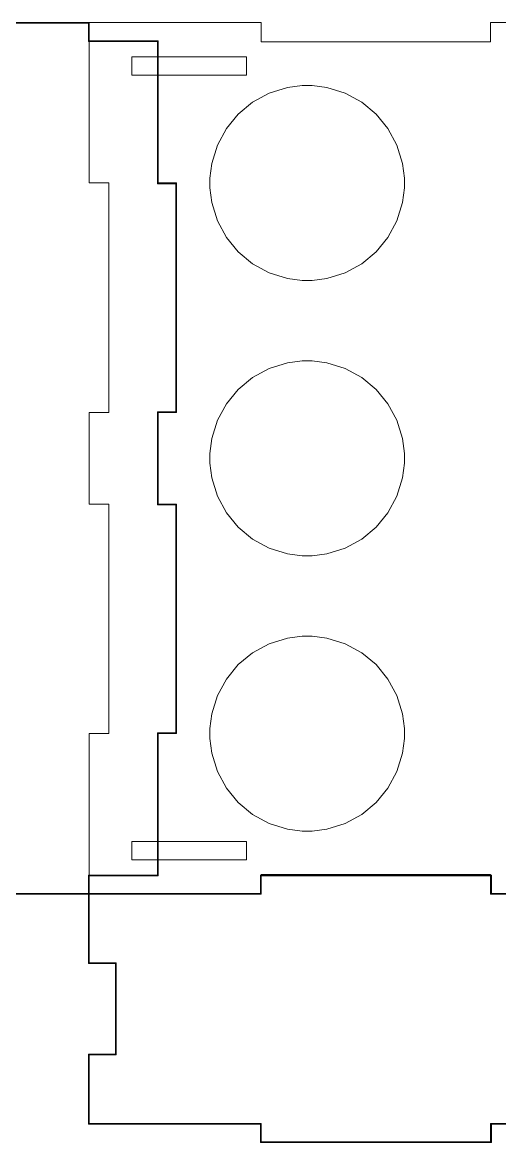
# Model space of a CAD drawing. Header units: millimetres. Extents: x -1378 to 3334, y -1176 to 661.
# Drawn here: x 340.7 to 496.7, y -17.4 to 348.9 of the extents above; entities that cross this region are included whole.
import ezdxf

# ---------------------------------------------------------------- set-up
doc = ezdxf.new("R2010")
doc.units = ezdxf.units.MM
doc.header["$MEASUREMENT"] = 0
doc.layers.add('Layer 1', color=7, linetype='Continuous')

msp = doc.modelspace()

# ---------------------------------------------------------------- linework, layer by layer
at = {"layer": 'Layer 1', "color": 153, "lineweight": 9}
for points in [[(362.5408, 348.8687), (362.5408, 348.8687), (332.5408, 348.8687), (332.5408, 348.8687)], [(362.5408, 348.8687), (362.5408, 348.8687), (332.5408, 348.8687), (332.5408, 348.8687)], [(362.3208, 348.6387), (362.3208, 348.6387), (332.7708, 348.6387), (332.7708, 348.6387)], [(362.3208, 342.6387), (362.3208, 342.6387), (362.3208, 348.6387), (362.3208, 348.6387)], [(362.5408, 296.3687), (362.5408, 296.3687), (362.5408, 348.8687), (362.5408, 348.8687)], [(362.5408, 348.8687), (362.5408, 348.8687), (418.7908, 348.8687), (418.7908, 348.8687)], [(362.5408, 296.3687), (362.5408, 296.3687), (362.5408, 348.8687), (362.5408, 348.8687)], [(362.5408, 348.8687), (362.5408, 348.8687), (418.7908, 348.8687), (418.7908, 348.8687)], [(362.5408, 342.8687), (362.5408, 342.8687), (362.5408, 348.8687), (362.5408, 348.8687)], [(362.5408, 342.8687), (362.5408, 342.8687), (362.5408, 348.8687), (362.5408, 348.8687)], [(418.7908, 348.8687), (418.7908, 348.8687), (418.7908, 342.4887), (418.7908, 342.4887)], [(418.7908, 348.8687), (418.7908, 348.8687), (418.7908, 342.4887), (418.7908, 342.4887)], [(493.7908, 342.4887), (493.7908, 342.4887), (493.7908, 348.8687), (493.7908, 348.8687)], [(493.7908, 348.8687), (493.7908, 348.8687), (666.3008, 348.8687), (666.3008, 348.8687)], [(493.7908, 342.4887), (493.7908, 342.4887), (493.7908, 348.8687), (493.7908, 348.8687)], [(493.7908, 348.8687), (493.7908, 348.8687), (666.3008, 348.8687), (666.3008, 348.8687)], [(384.8208, 342.6387), (384.8208, 342.6387), (362.3208, 342.6387), (362.3208, 342.6387)], [(385.0408, 342.8687), (385.0408, 342.8687), (362.5408, 342.8687), (362.5408, 342.8687)], [(385.0408, 342.8687), (385.0408, 342.8687), (362.5408, 342.8687), (362.5408, 342.8687)], [(384.8208, 296.1387), (384.8208, 296.1387), (384.8208, 342.6387), (384.8208, 342.6387)], [(385.0408, 296.3687), (385.0408, 296.3687), (385.0408, 342.8687), (385.0408, 342.8687)], [(385.0408, 296.3687), (385.0408, 296.3687), (385.0408, 342.8687), (385.0408, 342.8687)], [(418.7908, 342.4887), (418.7908, 342.4887), (493.7908, 342.4887), (493.7908, 342.4887)], [(418.7908, 342.4887), (418.7908, 342.4887), (493.7908, 342.4887), (493.7908, 342.4887)], [(376.4208, 337.6187), (376.4208, 337.6187), (413.9208, 337.6187), (413.9208, 337.6187)], [(376.4208, 331.6187), (376.4208, 331.6187), (376.4208, 337.6187), (376.4208, 337.6187)], [(376.4208, 337.6187), (376.4208, 337.6187), (413.9208, 337.6187), (413.9208, 337.6187)], [(376.4208, 331.6187), (376.4208, 331.6187), (376.4208, 337.6187), (376.4208, 337.6187)], [(413.9208, 337.6187), (413.9208, 337.6187), (413.9208, 331.6187), (413.9208, 331.6187)], [(413.9208, 337.6187), (413.9208, 337.6187), (413.9208, 331.6187), (413.9208, 331.6187)], [(413.9208, 331.6187), (413.9208, 331.6187), (376.4208, 331.6187), (376.4208, 331.6187)], [(413.9208, 331.6187), (413.9208, 331.6187), (376.4208, 331.6187), (376.4208, 331.6187)], [(421.3908, 325.7387), (421.3908, 325.7387), (427.3708, 327.5987), (427.3708, 327.5987)], [(421.3908, 325.7387), (421.3908, 325.7387), (427.3708, 327.5987), (427.3708, 327.5987)], [(427.3708, 327.5987), (427.3708, 327.5987), (432.1908, 328.2387), (432.1908, 328.2387)], [(427.3708, 327.5987), (427.3708, 327.5987), (432.1908, 328.2387), (432.1908, 328.2387)], [(432.1908, 328.2387), (432.1908, 328.2387), (433.7908, 328.2387), (433.7908, 328.2387)], [(432.1908, 328.2387), (432.1908, 328.2387), (433.7908, 328.2387), (433.7908, 328.2387)], [(433.7908, 328.2387), (433.7908, 328.2387), (435.4008, 328.2387), (435.4008, 328.2387)], [(433.7908, 328.2387), (433.7908, 328.2387), (435.4008, 328.2387), (435.4008, 328.2387)], [(435.4008, 328.2387), (435.4008, 328.2387), (440.2208, 327.5987), (440.2208, 327.5987)], [(435.4008, 328.2387), (435.4008, 328.2387), (440.2208, 327.5987), (440.2208, 327.5987)], [(440.2208, 327.5987), (440.2208, 327.5987), (446.2008, 325.7387), (446.2008, 325.7387)], [(440.2208, 327.5987), (440.2208, 327.5987), (446.2008, 325.7387), (446.2008, 325.7387)], [(411.2608, 318.9087), (411.2608, 318.9087), (415.9708, 322.7987), (415.9708, 322.7987)], [(411.2608, 318.9087), (411.2608, 318.9087), (415.9708, 322.7987), (415.9708, 322.7987)], [(415.9708, 322.7987), (415.9708, 322.7987), (421.3908, 325.7387), (421.3908, 325.7387)], [(415.9708, 322.7987), (415.9708, 322.7987), (421.3908, 325.7387), (421.3908, 325.7387)], [(446.2008, 325.7387), (446.2008, 325.7387), (451.6208, 322.7987), (451.6208, 322.7987)], [(446.2008, 325.7387), (446.2008, 325.7387), (451.6208, 322.7987), (451.6208, 322.7987)], [(451.6208, 322.7987), (451.6208, 322.7987), (456.3308, 318.9087), (456.3308, 318.9087)], [(451.6208, 322.7987), (451.6208, 322.7987), (456.3308, 318.9087), (456.3308, 318.9087)], [(407.3608, 314.1887), (407.3608, 314.1887), (411.2608, 318.9087), (411.2608, 318.9087)], [(407.3608, 314.1887), (407.3608, 314.1887), (411.2608, 318.9087), (411.2608, 318.9087)], [(456.3308, 318.9087), (456.3308, 318.9087), (460.2208, 314.1887), (460.2208, 314.1887)], [(456.3308, 318.9087), (456.3308, 318.9087), (460.2208, 314.1887), (460.2208, 314.1887)], [(404.4208, 308.7687), (404.4208, 308.7687), (407.3608, 314.1887), (407.3608, 314.1887)], [(404.4208, 308.7687), (404.4208, 308.7687), (407.3608, 314.1887), (407.3608, 314.1887)], [(460.2208, 314.1887), (460.2208, 314.1887), (463.1608, 308.7687), (463.1608, 308.7687)], [(460.2208, 314.1887), (460.2208, 314.1887), (463.1608, 308.7687), (463.1608, 308.7687)], [(402.5708, 302.7887), (402.5708, 302.7887), (404.4208, 308.7687), (404.4208, 308.7687)], [(402.5708, 302.7887), (402.5708, 302.7887), (404.4208, 308.7687), (404.4208, 308.7687)], [(463.1608, 308.7687), (463.1608, 308.7687), (465.0208, 302.7887), (465.0208, 302.7887)], [(463.1608, 308.7687), (463.1608, 308.7687), (465.0208, 302.7887), (465.0208, 302.7887)], [(401.9208, 297.9687), (401.9208, 297.9687), (402.5708, 302.7887), (402.5708, 302.7887)], [(401.9208, 297.9687), (401.9208, 297.9687), (402.5708, 302.7887), (402.5708, 302.7887)], [(465.0208, 302.7887), (465.0208, 302.7887), (465.6708, 297.9687), (465.6708, 297.9687)], [(465.0208, 302.7887), (465.0208, 302.7887), (465.6708, 297.9687), (465.6708, 297.9687)], [(401.9208, 296.3687), (401.9208, 296.3687), (401.9208, 297.9687), (401.9208, 297.9687)], [(401.9208, 296.3687), (401.9208, 296.3687), (401.9208, 297.9687), (401.9208, 297.9687)], [(465.6708, 297.9687), (465.6708, 297.9687), (465.6708, 296.3687), (465.6708, 296.3687)], [(465.6708, 297.9687), (465.6708, 297.9687), (465.6708, 296.3687), (465.6708, 296.3687)], [(368.9208, 296.3687), (368.9208, 296.3687), (362.5408, 296.3687), (362.5408, 296.3687)], [(368.9208, 296.3687), (368.9208, 296.3687), (362.5408, 296.3687), (362.5408, 296.3687)], [(368.9208, 221.3657), (368.9208, 221.3657), (368.9208, 296.3687), (368.9208, 296.3687)], [(368.9208, 221.3657), (368.9208, 221.3657), (368.9208, 296.3687), (368.9208, 296.3687)], [(390.8208, 296.1387), (390.8208, 296.1387), (384.8208, 296.1387), (384.8208, 296.1387)], [(391.0408, 296.3687), (391.0408, 296.3687), (385.0408, 296.3687), (385.0408, 296.3687)], [(391.0408, 296.3687), (391.0408, 296.3687), (385.0408, 296.3687), (385.0408, 296.3687)], [(390.8208, 221.5907), (390.8208, 221.5907), (390.8208, 296.1387), (390.8208, 296.1387)], [(391.0408, 221.3657), (391.0408, 221.3657), (391.0408, 296.3687), (391.0408, 296.3687)], [(391.0408, 221.3657), (391.0408, 221.3657), (391.0408, 296.3687), (391.0408, 296.3687)], [(401.9208, 294.7587), (401.9208, 294.7587), (401.9208, 296.3687), (401.9208, 296.3687)], [(401.9208, 294.7587), (401.9208, 294.7587), (401.9208, 296.3687), (401.9208, 296.3687)], [(402.5708, 289.9387), (402.5708, 289.9387), (401.9208, 294.7587), (401.9208, 294.7587)], [(402.5708, 289.9387), (402.5708, 289.9387), (401.9208, 294.7587), (401.9208, 294.7587)], [(465.6708, 294.7587), (465.6708, 294.7587), (465.0208, 289.9387), (465.0208, 289.9387)], [(465.6708, 294.7587), (465.6708, 294.7587), (465.0208, 289.9387), (465.0208, 289.9387)], [(465.6708, 296.3687), (465.6708, 296.3687), (465.6708, 294.7587), (465.6708, 294.7587)], [(465.6708, 296.3687), (465.6708, 296.3687), (465.6708, 294.7587), (465.6708, 294.7587)], [(404.4208, 283.9587), (404.4208, 283.9587), (402.5708, 289.9387), (402.5708, 289.9387)], [(404.4208, 283.9587), (404.4208, 283.9587), (402.5708, 289.9387), (402.5708, 289.9387)], [(465.0208, 289.9387), (465.0208, 289.9387), (463.1608, 283.9587), (463.1608, 283.9587)], [(465.0208, 289.9387), (465.0208, 289.9387), (463.1608, 283.9587), (463.1608, 283.9587)], [(407.3608, 278.5387), (407.3608, 278.5387), (404.4208, 283.9587), (404.4208, 283.9587)], [(407.3608, 278.5387), (407.3608, 278.5387), (404.4208, 283.9587), (404.4208, 283.9587)], [(463.1608, 283.9587), (463.1608, 283.9587), (460.2208, 278.5387), (460.2208, 278.5387)], [(463.1608, 283.9587), (463.1608, 283.9587), (460.2208, 278.5387), (460.2208, 278.5387)], [(411.2608, 273.8287), (411.2608, 273.8287), (407.3608, 278.5387), (407.3608, 278.5387)], [(411.2608, 273.8287), (411.2608, 273.8287), (407.3608, 278.5387), (407.3608, 278.5387)], [(460.2208, 278.5387), (460.2208, 278.5387), (456.3308, 273.8287), (456.3308, 273.8287)], [(460.2208, 278.5387), (460.2208, 278.5387), (456.3308, 273.8287), (456.3308, 273.8287)], [(415.9708, 269.9387), (415.9708, 269.9387), (411.2608, 273.8287), (411.2608, 273.8287)], [(415.9708, 269.9387), (415.9708, 269.9387), (411.2608, 273.8287), (411.2608, 273.8287)], [(456.3308, 273.8287), (456.3308, 273.8287), (451.6208, 269.9387), (451.6208, 269.9387)], [(456.3308, 273.8287), (456.3308, 273.8287), (451.6208, 269.9387), (451.6208, 269.9387)], [(421.3908, 266.9987), (421.3908, 266.9987), (415.9708, 269.9387), (415.9708, 269.9387)], [(421.3908, 266.9987), (421.3908, 266.9987), (415.9708, 269.9387), (415.9708, 269.9387)], [(451.6208, 269.9387), (451.6208, 269.9387), (446.2008, 266.9987), (446.2008, 266.9987)], [(451.6208, 269.9387), (451.6208, 269.9387), (446.2008, 266.9987), (446.2008, 266.9987)], [(427.3708, 265.1387), (427.3708, 265.1387), (421.3908, 266.9987), (421.3908, 266.9987)], [(427.3708, 265.1387), (427.3708, 265.1387), (421.3908, 266.9987), (421.3908, 266.9987)], [(432.1908, 264.4887), (432.1908, 264.4887), (427.3708, 265.1387), (427.3708, 265.1387)], [(432.1908, 264.4887), (432.1908, 264.4887), (427.3708, 265.1387), (427.3708, 265.1387)], [(433.7908, 264.4887), (433.7908, 264.4887), (432.1908, 264.4887), (432.1908, 264.4887)], [(433.7908, 264.4887), (433.7908, 264.4887), (432.1908, 264.4887), (432.1908, 264.4887)], [(435.4008, 264.4887), (435.4008, 264.4887), (433.7908, 264.4887), (433.7908, 264.4887)], [(435.4008, 264.4887), (435.4008, 264.4887), (433.7908, 264.4887), (433.7908, 264.4887)], [(440.2208, 265.1387), (440.2208, 265.1387), (435.4008, 264.4887), (435.4008, 264.4887)], [(440.2208, 265.1387), (440.2208, 265.1387), (435.4008, 264.4887), (435.4008, 264.4887)], [(446.2008, 266.9987), (446.2008, 266.9987), (440.2208, 265.1387), (440.2208, 265.1387)], [(446.2008, 266.9987), (446.2008, 266.9987), (440.2208, 265.1387), (440.2208, 265.1387)], [(427.3708, 237.5887), (427.3708, 237.5887), (432.1908, 238.2387), (432.1908, 238.2387)], [(427.3708, 237.5887), (427.3708, 237.5887), (432.1908, 238.2387), (432.1908, 238.2387)], [(432.1908, 238.2387), (432.1908, 238.2387), (433.7908, 238.2387), (433.7908, 238.2387)], [(432.1908, 238.2387), (432.1908, 238.2387), (433.7908, 238.2387), (433.7908, 238.2387)], [(433.7908, 238.2387), (433.7908, 238.2387), (435.4008, 238.2387), (435.4008, 238.2387)], [(433.7908, 238.2387), (433.7908, 238.2387), (435.4008, 238.2387), (435.4008, 238.2387)], [(435.4008, 238.2387), (435.4008, 238.2387), (440.2208, 237.5887), (440.2208, 237.5887)], [(435.4008, 238.2387), (435.4008, 238.2387), (440.2208, 237.5887), (440.2208, 237.5887)], [(415.9708, 232.7987), (415.9708, 232.7987), (421.3908, 235.7387), (421.3908, 235.7387)], [(415.9708, 232.7987), (415.9708, 232.7987), (421.3908, 235.7387), (421.3908, 235.7387)], [(421.3908, 235.7387), (421.3908, 235.7387), (427.3708, 237.5887), (427.3708, 237.5887)], [(421.3908, 235.7387), (421.3908, 235.7387), (427.3708, 237.5887), (427.3708, 237.5887)], [(440.2208, 237.5887), (440.2208, 237.5887), (446.2008, 235.7387), (446.2008, 235.7387)], [(440.2208, 237.5887), (440.2208, 237.5887), (446.2008, 235.7387), (446.2008, 235.7387)], [(446.2008, 235.7387), (446.2008, 235.7387), (451.6208, 232.7987), (451.6208, 232.7987)], [(446.2008, 235.7387), (446.2008, 235.7387), (451.6208, 232.7987), (451.6208, 232.7987)], [(411.2608, 228.9047), (411.2608, 228.9047), (415.9708, 232.7987), (415.9708, 232.7987)], [(411.2608, 228.9047), (411.2608, 228.9047), (415.9708, 232.7987), (415.9708, 232.7987)], [(451.6208, 232.7987), (451.6208, 232.7987), (456.3308, 228.9047), (456.3308, 228.9047)], [(451.6208, 232.7987), (451.6208, 232.7987), (456.3308, 228.9047), (456.3308, 228.9047)], [(407.3608, 224.1877), (407.3608, 224.1877), (411.2608, 228.9047), (411.2608, 228.9047)], [(407.3608, 224.1877), (407.3608, 224.1877), (411.2608, 228.9047), (411.2608, 228.9047)], [(456.3308, 228.9047), (456.3308, 228.9047), (460.2208, 224.1877), (460.2208, 224.1877)], [(456.3308, 228.9047), (456.3308, 228.9047), (460.2208, 224.1877), (460.2208, 224.1877)], [(404.4208, 218.7727), (404.4208, 218.7727), (407.3608, 224.1877), (407.3608, 224.1877)], [(404.4208, 218.7727), (404.4208, 218.7727), (407.3608, 224.1877), (407.3608, 224.1877)], [(460.2208, 224.1877), (460.2208, 224.1877), (463.1608, 218.7727), (463.1608, 218.7727)], [(460.2208, 224.1877), (460.2208, 224.1877), (463.1608, 218.7727), (463.1608, 218.7727)], [(362.5408, 191.3647), (362.5408, 191.3647), (362.5408, 221.3657), (362.5408, 221.3657)], [(362.5408, 221.3657), (362.5408, 221.3657), (368.9208, 221.3657), (368.9208, 221.3657)], [(362.5408, 191.3647), (362.5408, 191.3647), (362.5408, 221.3657), (362.5408, 221.3657)], [(362.5408, 221.3657), (362.5408, 221.3657), (368.9208, 221.3657), (368.9208, 221.3657)], [(384.8208, 191.1397), (384.8208, 191.1397), (384.8208, 221.5907), (384.8208, 221.5907)], [(384.8208, 221.5907), (384.8208, 221.5907), (390.8208, 221.5907), (390.8208, 221.5907)], [(385.0408, 191.3647), (385.0408, 191.3647), (385.0408, 221.3657), (385.0408, 221.3657)], [(385.0408, 221.3657), (385.0408, 221.3657), (391.0408, 221.3657), (391.0408, 221.3657)], [(385.0408, 191.3647), (385.0408, 191.3647), (385.0408, 221.3657), (385.0408, 221.3657)], [(385.0408, 221.3657), (385.0408, 221.3657), (391.0408, 221.3657), (391.0408, 221.3657)], [(402.5708, 212.7897), (402.5708, 212.7897), (404.4208, 218.7727), (404.4208, 218.7727)], [(402.5708, 212.7897), (402.5708, 212.7897), (404.4208, 218.7727), (404.4208, 218.7727)], [(463.1608, 218.7727), (463.1608, 218.7727), (465.0208, 212.7897), (465.0208, 212.7897)], [(463.1608, 218.7727), (463.1608, 218.7727), (465.0208, 212.7897), (465.0208, 212.7897)], [(401.9208, 207.9737), (401.9208, 207.9737), (402.5708, 212.7897), (402.5708, 212.7897)], [(401.9208, 207.9737), (401.9208, 207.9737), (402.5708, 212.7897), (402.5708, 212.7897)], [(465.0208, 212.7897), (465.0208, 212.7897), (465.6708, 207.9737), (465.6708, 207.9737)], [(465.0208, 212.7897), (465.0208, 212.7897), (465.6708, 207.9737), (465.6708, 207.9737)], [(401.9208, 206.3657), (401.9208, 206.3657), (401.9208, 207.9737), (401.9208, 207.9737)], [(401.9208, 206.3657), (401.9208, 206.3657), (401.9208, 207.9737), (401.9208, 207.9737)], [(401.9208, 204.7597), (401.9208, 204.7597), (401.9208, 206.3657), (401.9208, 206.3657)], [(401.9208, 204.7597), (401.9208, 204.7597), (401.9208, 206.3657), (401.9208, 206.3657)], [(465.6708, 207.9737), (465.6708, 207.9737), (465.6708, 206.3657), (465.6708, 206.3657)], [(465.6708, 207.9737), (465.6708, 207.9737), (465.6708, 206.3657), (465.6708, 206.3657)], [(465.6708, 206.3657), (465.6708, 206.3657), (465.6708, 204.7597), (465.6708, 204.7597)], [(465.6708, 206.3657), (465.6708, 206.3657), (465.6708, 204.7597), (465.6708, 204.7597)], [(402.5708, 199.9447), (402.5708, 199.9447), (401.9208, 204.7597), (401.9208, 204.7597)], [(402.5708, 199.9447), (402.5708, 199.9447), (401.9208, 204.7597), (401.9208, 204.7597)], [(465.6708, 204.7597), (465.6708, 204.7597), (465.0208, 199.9447), (465.0208, 199.9447)], [(465.6708, 204.7597), (465.6708, 204.7597), (465.0208, 199.9447), (465.0208, 199.9447)], [(404.4208, 193.9577), (404.4208, 193.9577), (402.5708, 199.9447), (402.5708, 199.9447)], [(404.4208, 193.9577), (404.4208, 193.9577), (402.5708, 199.9447), (402.5708, 199.9447)], [(465.0208, 199.9447), (465.0208, 199.9447), (463.1608, 193.9577), (463.1608, 193.9577)], [(465.0208, 199.9447), (465.0208, 199.9447), (463.1608, 193.9577), (463.1608, 193.9577)], [(368.9208, 191.3647), (368.9208, 191.3647), (362.5408, 191.3647), (362.5408, 191.3647)], [(368.9208, 191.3647), (368.9208, 191.3647), (362.5408, 191.3647), (362.5408, 191.3647)], [(368.9208, 116.3647), (368.9208, 116.3647), (368.9208, 191.3647), (368.9208, 191.3647)], [(368.9208, 116.3647), (368.9208, 116.3647), (368.9208, 191.3647), (368.9208, 191.3647)], [(390.8208, 191.1397), (390.8208, 191.1397), (384.8208, 191.1397), (384.8208, 191.1397)], [(391.0408, 191.3647), (391.0408, 191.3647), (385.0408, 191.3647), (385.0408, 191.3647)], [(391.0408, 191.3647), (391.0408, 191.3647), (385.0408, 191.3647), (385.0408, 191.3647)], [(390.8208, 116.5907), (390.8208, 116.5907), (390.8208, 191.1397), (390.8208, 191.1397)], [(391.0408, 116.3647), (391.0408, 116.3647), (391.0408, 191.3647), (391.0408, 191.3647)], [(391.0408, 116.3647), (391.0408, 116.3647), (391.0408, 191.3647), (391.0408, 191.3647)], [(407.3608, 188.5467), (407.3608, 188.5467), (404.4208, 193.9577), (404.4208, 193.9577)], [(407.3608, 188.5467), (407.3608, 188.5467), (404.4208, 193.9577), (404.4208, 193.9577)], [(463.1608, 193.9577), (463.1608, 193.9577), (460.2208, 188.5467), (460.2208, 188.5467)], [(463.1608, 193.9577), (463.1608, 193.9577), (460.2208, 188.5467), (460.2208, 188.5467)], [(411.2608, 183.8267), (411.2608, 183.8267), (407.3608, 188.5467), (407.3608, 188.5467)], [(411.2608, 183.8267), (411.2608, 183.8267), (407.3608, 188.5467), (407.3608, 188.5467)], [(460.2208, 188.5467), (460.2208, 188.5467), (456.3308, 183.8267), (456.3308, 183.8267)], [(460.2208, 188.5467), (460.2208, 188.5467), (456.3308, 183.8267), (456.3308, 183.8267)], [(415.9708, 179.9347), (415.9708, 179.9347), (411.2608, 183.8267), (411.2608, 183.8267)], [(415.9708, 179.9347), (415.9708, 179.9347), (411.2608, 183.8267), (411.2608, 183.8267)], [(456.3308, 183.8267), (456.3308, 183.8267), (451.6208, 179.9347), (451.6208, 179.9347)], [(456.3308, 183.8267), (456.3308, 183.8267), (451.6208, 179.9347), (451.6208, 179.9347)], [(421.3908, 176.9967), (421.3908, 176.9967), (415.9708, 179.9347), (415.9708, 179.9347)], [(421.3908, 176.9967), (421.3908, 176.9967), (415.9708, 179.9347), (415.9708, 179.9347)], [(451.6208, 179.9347), (451.6208, 179.9347), (446.2008, 176.9967), (446.2008, 176.9967)], [(451.6208, 179.9347), (451.6208, 179.9347), (446.2008, 176.9967), (446.2008, 176.9967)], [(427.3708, 175.1377), (427.3708, 175.1377), (421.3908, 176.9967), (421.3908, 176.9967)], [(427.3708, 175.1377), (427.3708, 175.1377), (421.3908, 176.9967), (421.3908, 176.9967)], [(446.2008, 176.9967), (446.2008, 176.9967), (440.2208, 175.1377), (440.2208, 175.1377)], [(446.2008, 176.9967), (446.2008, 176.9967), (440.2208, 175.1377), (440.2208, 175.1377)], [(432.1908, 174.4917), (432.1908, 174.4917), (427.3708, 175.1377), (427.3708, 175.1377)], [(432.1908, 174.4917), (432.1908, 174.4917), (427.3708, 175.1377), (427.3708, 175.1377)], [(433.7908, 174.4917), (433.7908, 174.4917), (432.1908, 174.4917), (432.1908, 174.4917)], [(433.7908, 174.4917), (433.7908, 174.4917), (432.1908, 174.4917), (432.1908, 174.4917)], [(435.4008, 174.4917), (435.4008, 174.4917), (433.7908, 174.4917), (433.7908, 174.4917)], [(435.4008, 174.4917), (435.4008, 174.4917), (433.7908, 174.4917), (433.7908, 174.4917)], [(440.2208, 175.1377), (440.2208, 175.1377), (435.4008, 174.4917), (435.4008, 174.4917)], [(440.2208, 175.1377), (440.2208, 175.1377), (435.4008, 174.4917), (435.4008, 174.4917)], [(421.3908, 145.7367), (421.3908, 145.7367), (427.3708, 147.5957), (427.3708, 147.5957)], [(421.3908, 145.7367), (421.3908, 145.7367), (427.3708, 147.5957), (427.3708, 147.5957)], [(427.3708, 147.5957), (427.3708, 147.5957), (432.1908, 148.2417), (432.1908, 148.2417)], [(427.3708, 147.5957), (427.3708, 147.5957), (432.1908, 148.2417), (432.1908, 148.2417)], [(432.1908, 148.2417), (432.1908, 148.2417), (433.7908, 148.2417), (433.7908, 148.2417)], [(432.1908, 148.2417), (432.1908, 148.2417), (433.7908, 148.2417), (433.7908, 148.2417)], [(433.7908, 148.2417), (433.7908, 148.2417), (435.4008, 148.2417), (435.4008, 148.2417)], [(433.7908, 148.2417), (433.7908, 148.2417), (435.4008, 148.2417), (435.4008, 148.2417)], [(435.4008, 148.2417), (435.4008, 148.2417), (440.2208, 147.5957), (440.2208, 147.5957)], [(435.4008, 148.2417), (435.4008, 148.2417), (440.2208, 147.5957), (440.2208, 147.5957)], [(440.2208, 147.5957), (440.2208, 147.5957), (446.2008, 145.7367), (446.2008, 145.7367)], [(440.2208, 147.5957), (440.2208, 147.5957), (446.2008, 145.7367), (446.2008, 145.7367)], [(415.9708, 142.7987), (415.9708, 142.7987), (421.3908, 145.7367), (421.3908, 145.7367)], [(415.9708, 142.7987), (415.9708, 142.7987), (421.3908, 145.7367), (421.3908, 145.7367)], [(446.2008, 145.7367), (446.2008, 145.7367), (451.6208, 142.7987), (451.6208, 142.7987)], [(446.2008, 145.7367), (446.2008, 145.7367), (451.6208, 142.7987), (451.6208, 142.7987)], [(411.2608, 138.9067), (411.2608, 138.9067), (415.9708, 142.7987), (415.9708, 142.7987)], [(411.2608, 138.9067), (411.2608, 138.9067), (415.9708, 142.7987), (415.9708, 142.7987)], [(451.6208, 142.7987), (451.6208, 142.7987), (456.3308, 138.9067), (456.3308, 138.9067)], [(451.6208, 142.7987), (451.6208, 142.7987), (456.3308, 138.9067), (456.3308, 138.9067)], [(407.3608, 134.1867), (407.3608, 134.1867), (411.2608, 138.9067), (411.2608, 138.9067)], [(407.3608, 134.1867), (407.3608, 134.1867), (411.2608, 138.9067), (411.2608, 138.9067)], [(456.3308, 138.9067), (456.3308, 138.9067), (460.2208, 134.1867), (460.2208, 134.1867)], [(456.3308, 138.9067), (456.3308, 138.9067), (460.2208, 134.1867), (460.2208, 134.1867)], [(404.4208, 128.7717), (404.4208, 128.7717), (407.3608, 134.1867), (407.3608, 134.1867)], [(404.4208, 128.7717), (404.4208, 128.7717), (407.3608, 134.1867), (407.3608, 134.1867)], [(460.2208, 134.1867), (460.2208, 134.1867), (463.1608, 128.7717), (463.1608, 128.7717)], [(460.2208, 134.1867), (460.2208, 134.1867), (463.1608, 128.7717), (463.1608, 128.7717)], [(402.5708, 122.7887), (402.5708, 122.7887), (404.4208, 128.7717), (404.4208, 128.7717)], [(402.5708, 122.7887), (402.5708, 122.7887), (404.4208, 128.7717), (404.4208, 128.7717)], [(463.1608, 128.7717), (463.1608, 128.7717), (465.0208, 122.7887), (465.0208, 122.7887)], [(463.1608, 128.7717), (463.1608, 128.7717), (465.0208, 122.7887), (465.0208, 122.7887)], [(401.9208, 117.9737), (401.9208, 117.9737), (402.5708, 122.7887), (402.5708, 122.7887)], [(401.9208, 117.9737), (401.9208, 117.9737), (402.5708, 122.7887), (402.5708, 122.7887)], [(465.0208, 122.7887), (465.0208, 122.7887), (465.6708, 117.9737), (465.6708, 117.9737)], [(465.0208, 122.7887), (465.0208, 122.7887), (465.6708, 117.9737), (465.6708, 117.9737)], [(401.9208, 116.3647), (401.9208, 116.3647), (401.9208, 117.9737), (401.9208, 117.9737)], [(401.9208, 116.3647), (401.9208, 116.3647), (401.9208, 117.9737), (401.9208, 117.9737)], [(465.6708, 117.9737), (465.6708, 117.9737), (465.6708, 116.3647), (465.6708, 116.3647)], [(465.6708, 117.9737), (465.6708, 117.9737), (465.6708, 116.3647), (465.6708, 116.3647)], [(362.5408, 63.8677), (362.5408, 63.8677), (362.5408, 116.3647), (362.5408, 116.3647)], [(362.5408, 116.3647), (362.5408, 116.3647), (368.9208, 116.3647), (368.9208, 116.3647)], [(362.5408, 63.8677), (362.5408, 63.8677), (362.5408, 116.3647), (362.5408, 116.3647)], [(362.5408, 116.3647), (362.5408, 116.3647), (368.9208, 116.3647), (368.9208, 116.3647)], [(384.8208, 70.0907), (384.8208, 70.0907), (384.8208, 116.5907), (384.8208, 116.5907)], [(384.8208, 116.5907), (384.8208, 116.5907), (390.8208, 116.5907), (390.8208, 116.5907)], [(385.0408, 72.6627), (385.0408, 72.6627), (385.0408, 116.3647), (385.0408, 116.3647)], [(385.0408, 116.3647), (385.0408, 116.3647), (391.0408, 116.3647), (391.0408, 116.3647)], [(385.0408, 72.6627), (385.0408, 72.6627), (385.0408, 116.3647), (385.0408, 116.3647)], [(385.0408, 116.3647), (385.0408, 116.3647), (391.0408, 116.3647), (391.0408, 116.3647)], [(401.9208, 114.7597), (401.9208, 114.7597), (401.9208, 116.3647), (401.9208, 116.3647)], [(401.9208, 114.7597), (401.9208, 114.7597), (401.9208, 116.3647), (401.9208, 116.3647)], [(402.5708, 109.9407), (402.5708, 109.9407), (401.9208, 114.7597), (401.9208, 114.7597)], [(402.5708, 109.9407), (402.5708, 109.9407), (401.9208, 114.7597), (401.9208, 114.7597)], [(465.6708, 114.7597), (465.6708, 114.7597), (465.0208, 109.9407), (465.0208, 109.9407)], [(465.6708, 114.7597), (465.6708, 114.7597), (465.0208, 109.9407), (465.0208, 109.9407)], [(465.6708, 116.3647), (465.6708, 116.3647), (465.6708, 114.7597), (465.6708, 114.7597)], [(465.6708, 116.3647), (465.6708, 116.3647), (465.6708, 114.7597), (465.6708, 114.7597)], [(404.4208, 103.9577), (404.4208, 103.9577), (402.5708, 109.9407), (402.5708, 109.9407)], [(404.4208, 103.9577), (404.4208, 103.9577), (402.5708, 109.9407), (402.5708, 109.9407)], [(465.0208, 109.9407), (465.0208, 109.9407), (463.1608, 103.9577), (463.1608, 103.9577)], [(465.0208, 109.9407), (465.0208, 109.9407), (463.1608, 103.9577), (463.1608, 103.9577)], [(407.3608, 98.5457), (407.3608, 98.5457), (404.4208, 103.9577), (404.4208, 103.9577)], [(407.3608, 98.5457), (407.3608, 98.5457), (404.4208, 103.9577), (404.4208, 103.9577)], [(463.1608, 103.9577), (463.1608, 103.9577), (460.2208, 98.5457), (460.2208, 98.5457)], [(463.1608, 103.9577), (463.1608, 103.9577), (460.2208, 98.5457), (460.2208, 98.5457)], [(411.2608, 93.8287), (411.2608, 93.8287), (407.3608, 98.5457), (407.3608, 98.5457)], [(411.2608, 93.8287), (411.2608, 93.8287), (407.3608, 98.5457), (407.3608, 98.5457)], [(460.2208, 98.5457), (460.2208, 98.5457), (456.3308, 93.8287), (456.3308, 93.8287)], [(460.2208, 98.5457), (460.2208, 98.5457), (456.3308, 93.8287), (456.3308, 93.8287)], [(415.9708, 89.9347), (415.9708, 89.9347), (411.2608, 93.8287), (411.2608, 93.8287)], [(415.9708, 89.9347), (415.9708, 89.9347), (411.2608, 93.8287), (411.2608, 93.8287)], [(456.3308, 93.8287), (456.3308, 93.8287), (451.6208, 89.9347), (451.6208, 89.9347)], [(456.3308, 93.8287), (456.3308, 93.8287), (451.6208, 89.9347), (451.6208, 89.9347)], [(421.3908, 86.9957), (421.3908, 86.9957), (415.9708, 89.9347), (415.9708, 89.9347)], [(421.3908, 86.9957), (421.3908, 86.9957), (415.9708, 89.9347), (415.9708, 89.9347)], [(451.6208, 89.9347), (451.6208, 89.9347), (446.2008, 86.9957), (446.2008, 86.9957)], [(451.6208, 89.9347), (451.6208, 89.9347), (446.2008, 86.9957), (446.2008, 86.9957)], [(427.3708, 85.1407), (427.3708, 85.1407), (421.3908, 86.9957), (421.3908, 86.9957)], [(427.3708, 85.1407), (427.3708, 85.1407), (421.3908, 86.9957), (421.3908, 86.9957)], [(432.1908, 84.4907), (432.1908, 84.4907), (427.3708, 85.1407), (427.3708, 85.1407)], [(432.1908, 84.4907), (432.1908, 84.4907), (427.3708, 85.1407), (427.3708, 85.1407)], [(433.7908, 84.4907), (433.7908, 84.4907), (432.1908, 84.4907), (432.1908, 84.4907)], [(433.7908, 84.4907), (433.7908, 84.4907), (432.1908, 84.4907), (432.1908, 84.4907)], [(435.4008, 84.4907), (435.4008, 84.4907), (433.7908, 84.4907), (433.7908, 84.4907)], [(435.4008, 84.4907), (435.4008, 84.4907), (433.7908, 84.4907), (433.7908, 84.4907)], [(440.2208, 85.1407), (440.2208, 85.1407), (435.4008, 84.4907), (435.4008, 84.4907)], [(440.2208, 85.1407), (440.2208, 85.1407), (435.4008, 84.4907), (435.4008, 84.4907)], [(446.2008, 86.9957), (446.2008, 86.9957), (440.2208, 85.1407), (440.2208, 85.1407)], [(446.2008, 86.9957), (446.2008, 86.9957), (440.2208, 85.1407), (440.2208, 85.1407)], [(376.4208, 81.1147), (376.4208, 81.1147), (413.9208, 81.1147), (413.9208, 81.1147)], [(376.4208, 75.1147), (376.4208, 75.1147), (376.4208, 81.1147), (376.4208, 81.1147)], [(376.4208, 81.1147), (376.4208, 81.1147), (413.9208, 81.1147), (413.9208, 81.1147)], [(376.4208, 75.1147), (376.4208, 75.1147), (376.4208, 81.1147), (376.4208, 81.1147)], [(413.9208, 81.1147), (413.9208, 81.1147), (413.9208, 75.1147), (413.9208, 75.1147)], [(413.9208, 81.1147), (413.9208, 81.1147), (413.9208, 75.1147), (413.9208, 75.1147)], [(413.9208, 75.1147), (413.9208, 75.1147), (376.4208, 75.1147), (376.4208, 75.1147)], [(413.9208, 75.1147), (413.9208, 75.1147), (376.4208, 75.1147), (376.4208, 75.1147)], [(362.3208, 64.0897), (362.3208, 64.0897), (362.3208, 70.0907), (362.3208, 70.0907)], [(362.3208, 70.0907), (362.3208, 70.0907), (384.8208, 70.0907), (384.8208, 70.0907)], [(362.5408, 63.8677), (362.5408, 63.8677), (362.5408, 69.8647), (362.5408, 69.8647)], [(362.5408, 69.8647), (362.5408, 69.8647), (385.0408, 69.8647), (385.0408, 69.8647)], [(362.5408, 63.8677), (362.5408, 63.8677), (362.5408, 69.8647), (362.5408, 69.8647)], [(362.5408, 69.8647), (362.5408, 69.8647), (385.0408, 69.8647), (385.0408, 69.8647)], [(385.0408, 69.8647), (385.0408, 69.8647), (385.0408, 72.6627), (385.0408, 72.6627)], [(385.0408, 69.8647), (385.0408, 69.8647), (385.0408, 72.6627), (385.0408, 72.6627)], [(418.5708, 64.0897), (418.5708, 64.0897), (418.5708, 70.0907), (418.5708, 70.0907)], [(418.5708, 70.0907), (418.5708, 70.0907), (494.0208, 70.0907), (494.0208, 70.0907)], [(493.7908, 70.2427), (493.7908, 70.2427), (418.7908, 70.2427), (418.7908, 70.2427)], [(418.7908, 70.2427), (418.7908, 70.2427), (418.7908, 63.8677), (418.7908, 63.8677)], [(493.7908, 70.2427), (493.7908, 70.2427), (418.7908, 70.2427), (418.7908, 70.2427)], [(418.7908, 70.2427), (418.7908, 70.2427), (418.7908, 63.8677), (418.7908, 63.8677)], [(493.7908, 69.8647), (493.7908, 69.8647), (418.7908, 69.8647), (418.7908, 69.8647)], [(418.7908, 69.8647), (418.7908, 69.8647), (418.7908, 63.8677), (418.7908, 63.8677)], [(493.7908, 69.8647), (493.7908, 69.8647), (418.7908, 69.8647), (418.7908, 69.8647)], [(418.7908, 69.8647), (418.7908, 69.8647), (418.7908, 63.8677), (418.7908, 63.8677)], [(493.7908, 63.8677), (493.7908, 63.8677), (493.7908, 70.2427), (493.7908, 70.2427)], [(493.7908, 63.8677), (493.7908, 63.8677), (493.7908, 70.2427), (493.7908, 70.2427)], [(493.7908, 63.8677), (493.7908, 63.8677), (493.7908, 69.8647), (493.7908, 69.8647)], [(493.7908, 63.8677), (493.7908, 63.8677), (493.7908, 69.8647), (493.7908, 69.8647)], [(494.0208, 70.0907), (494.0208, 70.0907), (494.0208, 64.0897), (494.0208, 64.0897)], [(332.5408, 63.8677), (332.5408, 63.8677), (362.5408, 63.8677), (362.5408, 63.8677)], [(332.5408, 63.8677), (332.5408, 63.8677), (362.5408, 63.8677), (362.5408, 63.8677)], [(332.7708, 64.0897), (332.7708, 64.0897), (362.3208, 64.0897), (362.3208, 64.0897)], [(362.3208, 41.1417), (362.3208, 41.1417), (362.3208, 64.0897), (362.3208, 64.0897)], [(362.3208, 64.0897), (362.3208, 64.0897), (418.5708, 64.0897), (418.5708, 64.0897)], [(418.7908, 63.8677), (418.7908, 63.8677), (362.5408, 63.8677), (362.5408, 63.8677)], [(418.7908, 63.8677), (418.7908, 63.8677), (362.5408, 63.8677), (362.5408, 63.8677)], [(418.7908, 63.8677), (418.7908, 63.8677), (362.5408, 63.8677), (362.5408, 63.8677)], [(362.5408, 63.8677), (362.5408, 63.8677), (362.5408, 41.3637), (362.5408, 41.3637)], [(418.7908, 63.8677), (418.7908, 63.8677), (362.5408, 63.8677), (362.5408, 63.8677)], [(362.5408, 63.8677), (362.5408, 63.8677), (362.5408, 41.3637), (362.5408, 41.3637)], [(666.3008, 63.8677), (666.3008, 63.8677), (493.7908, 63.8677), (493.7908, 63.8677)], [(666.3008, 63.8677), (666.3008, 63.8677), (493.7908, 63.8677), (493.7908, 63.8677)], [(666.3008, 63.8677), (666.3008, 63.8677), (493.7908, 63.8677), (493.7908, 63.8677)], [(666.3008, 63.8677), (666.3008, 63.8677), (493.7908, 63.8677), (493.7908, 63.8677)], [(494.0208, 64.0897), (494.0208, 64.0897), (666.0708, 64.0897), (666.0708, 64.0897)], [(371.1208, 41.1417), (371.1208, 41.1417), (362.3208, 41.1417), (362.3208, 41.1417)], [(362.5408, 41.3637), (362.5408, 41.3637), (371.3408, 41.3637), (371.3408, 41.3637)], [(362.5408, 41.3637), (362.5408, 41.3637), (371.3408, 41.3637), (371.3408, 41.3637)], [(371.1208, 11.5897), (371.1208, 11.5897), (371.1208, 41.1417), (371.1208, 41.1417)], [(371.3408, 41.3637), (371.3408, 41.3637), (371.3408, 11.3677), (371.3408, 11.3677)], [(371.3408, 41.3637), (371.3408, 41.3637), (371.3408, 11.3677), (371.3408, 11.3677)], [(362.3208, -11.3583), (362.3208, -11.3583), (362.3208, 11.5897), (362.3208, 11.5897)], [(362.3208, 11.5897), (362.3208, 11.5897), (371.1208, 11.5897), (371.1208, 11.5897)], [(371.3408, 11.3677), (371.3408, 11.3677), (362.5408, 11.3677), (362.5408, 11.3677)], [(362.5408, 11.3677), (362.5408, 11.3677), (362.5408, -11.1323), (362.5408, -11.1323)], [(371.3408, 11.3677), (371.3408, 11.3677), (362.5408, 11.3677), (362.5408, 11.3677)], [(362.5408, 11.3677), (362.5408, 11.3677), (362.5408, -11.1323), (362.5408, -11.1323)], [(418.5708, -11.3583), (418.5708, -11.3583), (362.3208, -11.3583), (362.3208, -11.3583)], [(362.5408, -11.1323), (362.5408, -11.1323), (418.7908, -11.1323), (418.7908, -11.1323)], [(362.5408, -11.1323), (362.5408, -11.1323), (418.7908, -11.1323), (418.7908, -11.1323)], [(418.5708, -17.3593), (418.5708, -17.3593), (418.5708, -11.3583), (418.5708, -11.3583)], [(418.7908, -11.1323), (418.7908, -11.1323), (418.7908, -17.1333), (418.7908, -17.1333)], [(418.7908, -11.1323), (418.7908, -11.1323), (418.7908, -17.1333), (418.7908, -17.1333)], [(493.7908, -17.1333), (493.7908, -17.1333), (493.7908, -11.1323), (493.7908, -11.1323)], [(493.7908, -11.1323), (493.7908, -11.1323), (666.3008, -11.1323), (666.3008, -11.1323)], [(493.7908, -17.1333), (493.7908, -17.1333), (493.7908, -11.1323), (493.7908, -11.1323)], [(493.7908, -11.1323), (493.7908, -11.1323), (666.3008, -11.1323), (666.3008, -11.1323)], [(666.0708, -11.3583), (666.0708, -11.3583), (494.0208, -11.3583), (494.0208, -11.3583)], [(494.0208, -11.3583), (494.0208, -11.3583), (494.0208, -17.3593), (494.0208, -17.3593)], [(494.0208, -17.3593), (494.0208, -17.3593), (418.5708, -17.3593), (418.5708, -17.3593)], [(418.7908, -17.1333), (418.7908, -17.1333), (493.7908, -17.1333), (493.7908, -17.1333)], [(418.7908, -17.1333), (418.7908, -17.1333), (493.7908, -17.1333), (493.7908, -17.1333)]]:
    msp.add_open_spline(points, degree=3, dxfattribs=at)
at = {"layer": 'Layer 1', "color": 222, "lineweight": 9}
for points in [[(362.3208, 348.6387), (362.3208, 348.6387), (332.7708, 348.6387), (332.7708, 348.6387)], [(362.3208, 342.6387), (362.3208, 342.6387), (362.3208, 348.6387), (362.3208, 348.6387)], [(384.8208, 342.6387), (384.8208, 342.6387), (362.3208, 342.6387), (362.3208, 342.6387)], [(384.8208, 296.1387), (384.8208, 296.1387), (384.8208, 342.6387), (384.8208, 342.6387)], [(390.8208, 296.1387), (390.8208, 296.1387), (384.8208, 296.1387), (384.8208, 296.1387)], [(390.8208, 221.5907), (390.8208, 221.5907), (390.8208, 296.1387), (390.8208, 296.1387)], [(384.8208, 191.1397), (384.8208, 191.1397), (384.8208, 221.5907), (384.8208, 221.5907)], [(384.8208, 221.5907), (384.8208, 221.5907), (390.8208, 221.5907), (390.8208, 221.5907)], [(390.8208, 191.1397), (390.8208, 191.1397), (384.8208, 191.1397), (384.8208, 191.1397)], [(390.8208, 116.5907), (390.8208, 116.5907), (390.8208, 191.1397), (390.8208, 191.1397)], [(384.8208, 70.0907), (384.8208, 70.0907), (384.8208, 116.5907), (384.8208, 116.5907)], [(384.8208, 116.5907), (384.8208, 116.5907), (390.8208, 116.5907), (390.8208, 116.5907)], [(362.3208, 64.0897), (362.3208, 64.0897), (362.3208, 70.0907), (362.3208, 70.0907)], [(362.3208, 70.0907), (362.3208, 70.0907), (384.8208, 70.0907), (384.8208, 70.0907)], [(418.5708, 64.0897), (418.5708, 64.0897), (418.5708, 70.0907), (418.5708, 70.0907)], [(418.5708, 70.0907), (418.5708, 70.0907), (494.0208, 70.0907), (494.0208, 70.0907)], [(494.0208, 70.0907), (494.0208, 70.0907), (494.0208, 64.0897), (494.0208, 64.0897)], [(332.7708, 64.0897), (332.7708, 64.0897), (362.3208, 64.0897), (362.3208, 64.0897)], [(362.3208, 41.1417), (362.3208, 41.1417), (362.3208, 64.0897), (362.3208, 64.0897)], [(362.3208, 64.0897), (362.3208, 64.0897), (418.5708, 64.0897), (418.5708, 64.0897)], [(494.0208, 64.0897), (494.0208, 64.0897), (666.0708, 64.0897), (666.0708, 64.0897)], [(371.1208, 41.1417), (371.1208, 41.1417), (362.3208, 41.1417), (362.3208, 41.1417)], [(371.1208, 11.5897), (371.1208, 11.5897), (371.1208, 41.1417), (371.1208, 41.1417)], [(362.3208, -11.3583), (362.3208, -11.3583), (362.3208, 11.5897), (362.3208, 11.5897)], [(362.3208, 11.5897), (362.3208, 11.5897), (371.1208, 11.5897), (371.1208, 11.5897)], [(418.5708, -11.3583), (418.5708, -11.3583), (362.3208, -11.3583), (362.3208, -11.3583)], [(418.5708, -17.3593), (418.5708, -17.3593), (418.5708, -11.3583), (418.5708, -11.3583)], [(666.0708, -11.3583), (666.0708, -11.3583), (494.0208, -11.3583), (494.0208, -11.3583)], [(494.0208, -11.3583), (494.0208, -11.3583), (494.0208, -17.3593), (494.0208, -17.3593)], [(494.0208, -17.3593), (494.0208, -17.3593), (418.5708, -17.3593), (418.5708, -17.3593)]]:
    msp.add_open_spline(points, degree=3, dxfattribs=at)

doc.saveas('drawing.dxf')
